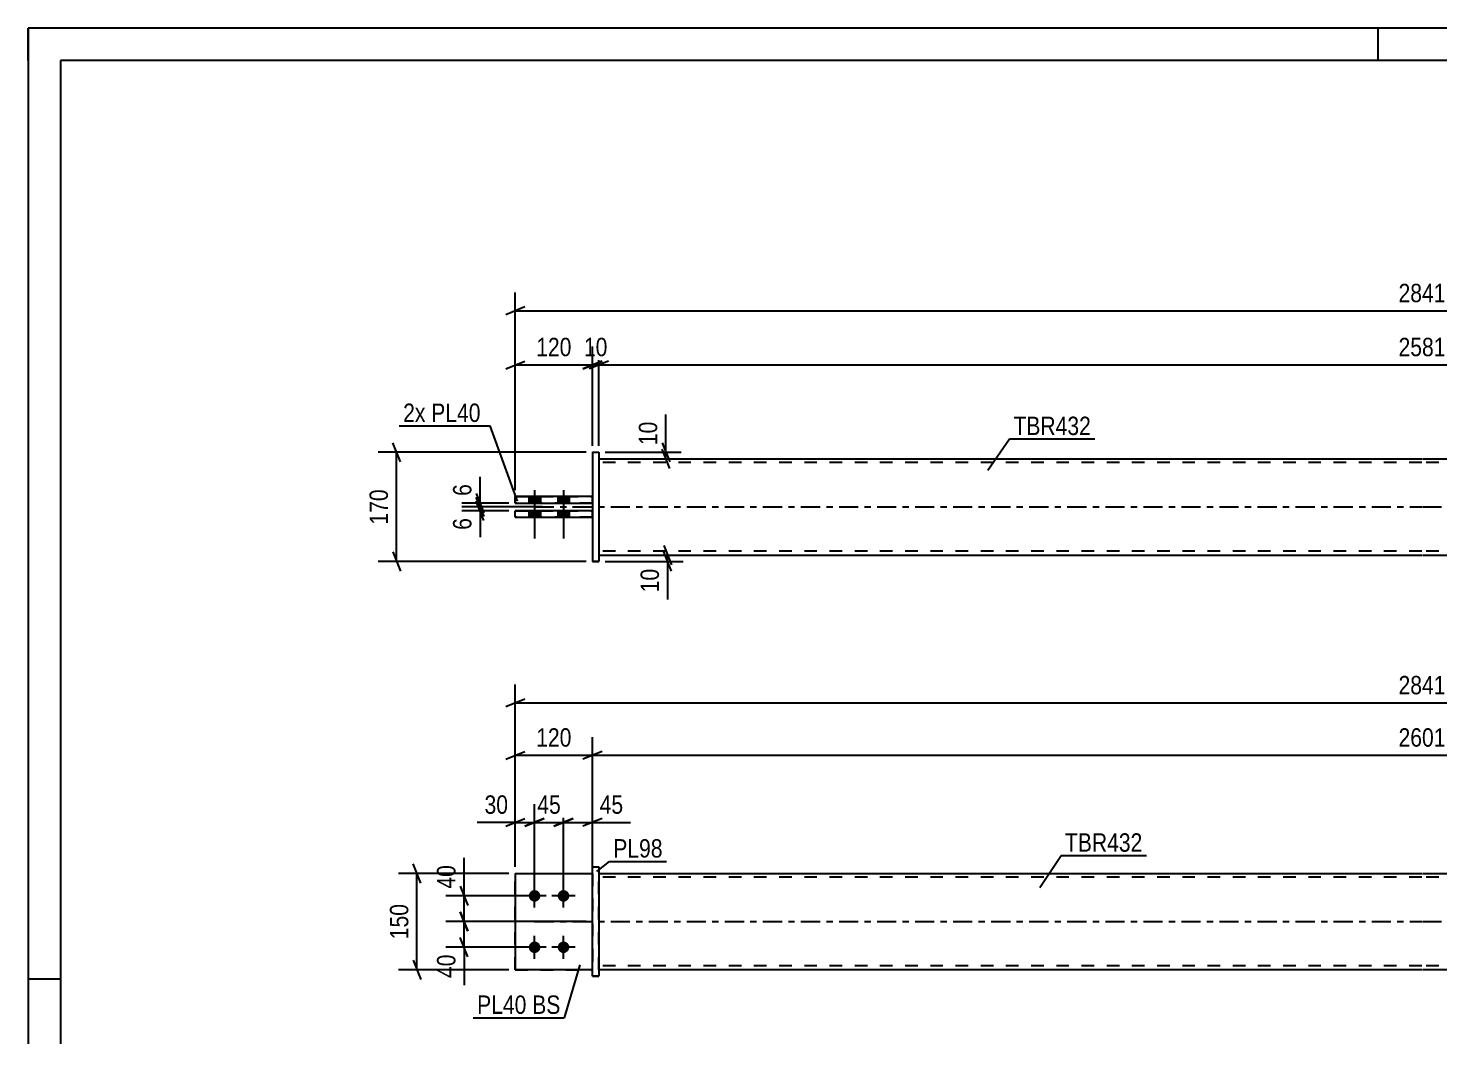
# Model space of a CAD drawing. Header units: millimetres. Extents: x 0 to 420, y 0 to 297.
# Drawn here: x 0 to 219.6, y 140 to 297 of the extents above; entities that cross this region are included whole.
import ezdxf

# ---------------------------------------------------------------- set-up
doc = ezdxf.new("R2010")
doc.units = ezdxf.units.MM
doc.linetypes.add('DXK_LINE_DOT2', pattern=[3.9198, 1.9599, -1.9599])
doc.linetypes.add('DXK_LINE_DOT3', pattern=[5.9187, 2.979, -0.9799, 0.9799, -0.9799])
doc.styles.add('Arial Narrow', font='ARIALN.TTF', dxfattribs={"height": 0.2})

# ---------------------------------------------------------------- blocks, each defined once
blk = doc.blocks.new('Unknown-580574513-1163')
at = {"color": 5, "linetype": 'Continuous'}
for p, q in [((420, 297), (0, 297)), ((0, 297), (0, 0)), ((0, 292), (0, 297)), ((210, 292), (210, 297)), ((415, 292), (5, 292)), ((5, 292), (5, 5)), ((5, 149), (0, 149))]:
    blk.add_line(p, q, dxfattribs=at)
blk = doc.blocks.new('Part-580574513-1761 - 1733')
at = {"color": 2, "linetype": 'Continuous'}
for p, q in [((75.77, 165.45), (87.77, 165.45)), ((75.77, 165.45), (75.77, 150.45)), ((87.77, 150.45), (75.77, 150.45)), ((75.77, 150.45), (75.77, 150.45))]:
    blk.add_line(p, q, dxfattribs=at)
at = {"color": 7, "linetype": 'DXK_LINE_DOT2'}
for p, q in [((75.77, 165.45), (87.77, 165.45)), ((87.77, 165.45), (87.77, 165.45)), ((87.77, 165.45), (87.77, 150.45)), ((75.77, 150.45), (87.77, 150.45)), ((75.77, 150.45), (75.77, 150.45))]:
    blk.add_line(p, q, dxfattribs=at)
blk = doc.blocks.new('Bolt-580574513-1735 - 1733')
at = {"linetype": 'Continuous'}
for points in [[(78.77, 161.05), (78.58, 161.07), (78.4, 161.13), (78.24, 161.23), (78.1, 161.35), (77.99, 161.5), (77.91, 161.68), (77.87, 161.86), (77.87, 162.05), (77.91, 162.23), (77.99, 162.4), (78.1, 162.56), (78.24, 162.68), (78.4, 162.78), (78.58, 162.83), (78.77, 162.85), (78.95, 162.83), (79.13, 162.78), (79.29, 162.68), (79.43, 162.56), (79.55, 162.4), (79.62, 162.23), (79.66, 162.05), (79.66, 161.86), (79.62, 161.68), (79.55, 161.5), (79.43, 161.35), (79.29, 161.23), (79.13, 161.13), (78.95, 161.07)], [(83.27, 161.05), (83.08, 161.07), (82.9, 161.13), (82.74, 161.23), (82.6, 161.35), (82.49, 161.5), (82.41, 161.68), (82.37, 161.86), (82.37, 162.05), (82.41, 162.23), (82.49, 162.4), (82.6, 162.56), (82.74, 162.68), (82.9, 162.78), (83.08, 162.83), (83.27, 162.85), (83.45, 162.83), (83.63, 162.78), (83.79, 162.68), (83.93, 162.56), (84.05, 162.4), (84.12, 162.23), (84.16, 162.05), (84.16, 161.86), (84.12, 161.68), (84.05, 161.5), (83.93, 161.35), (83.79, 161.23), (83.63, 161.13), (83.45, 161.07)], [(78.77, 153.05), (78.58, 153.07), (78.4, 153.13), (78.24, 153.23), (78.1, 153.35), (77.99, 153.5), (77.91, 153.68), (77.87, 153.86), (77.87, 154.05), (77.91, 154.23), (77.99, 154.4), (78.1, 154.56), (78.24, 154.68), (78.4, 154.78), (78.58, 154.83), (78.77, 154.85), (78.95, 154.83), (79.13, 154.78), (79.29, 154.68), (79.43, 154.56), (79.55, 154.4), (79.62, 154.23), (79.66, 154.05), (79.66, 153.86), (79.62, 153.68), (79.55, 153.5), (79.43, 153.35), (79.29, 153.23), (79.13, 153.13), (78.95, 153.07)], [(83.27, 153.05), (83.08, 153.07), (82.9, 153.13), (82.74, 153.23), (82.6, 153.35), (82.49, 153.5), (82.41, 153.68), (82.37, 153.86), (82.37, 154.05), (82.41, 154.23), (82.49, 154.4), (82.6, 154.56), (82.74, 154.68), (82.9, 154.78), (83.08, 154.83), (83.27, 154.85), (83.45, 154.83), (83.63, 154.78), (83.79, 154.68), (83.93, 154.56), (84.05, 154.4), (84.12, 154.23), (84.16, 154.05), (84.16, 153.86), (84.12, 153.68), (84.05, 153.5), (83.93, 153.35), (83.79, 153.23), (83.63, 153.13), (83.45, 153.07)]]:
    blk.add_hatch(color=1, dxfattribs=at).paths.add_polyline_path(points)
at = {"color": 1, "linetype": 'Continuous'}
for p, q in [((78.77, 160.15), (78.77, 163.75)), ((83.27, 160.15), (83.27, 163.75)), ((80.57, 161.95), (76.97, 161.95)), ((85.07, 161.95), (81.47, 161.95)), ((80.57, 153.95), (76.97, 153.95)), ((78.77, 152.15), (78.77, 155.75)), ((85.07, 153.95), (81.47, 153.95)), ((83.27, 152.15), (83.27, 155.75))]:
    blk.add_line(p, q, dxfattribs=at)
blk = doc.blocks.new('Part-580574513-1741 - 1733')
at = {"color": 2, "linetype": 'Continuous'}
for p, q in [((88.77, 165.45), (216.77, 165.45)), ((216.87, 165.45), (344.87, 165.45)), ((216.77, 150.45), (88.77, 150.45)), ((344.87, 150.45), (216.87, 150.45))]:
    blk.add_line(p, q, dxfattribs=at)
at = {"color": 7, "linetype": 'DXK_LINE_DOT2'}
for p, q in [((88.77, 150.45), (88.77, 165.45)), ((216.77, 164.85), (88.77, 164.85)), ((344.87, 164.85), (216.87, 164.85)), ((216.77, 151.05), (88.77, 151.05)), ((344.87, 151.05), (216.87, 151.05))]:
    blk.add_line(p, q, dxfattribs=at)
at = {"color": 7, "linetype": 'DXK_LINE_DOT3'}
for p, q in [((78.77, 157.95), (216.77, 157.95)), ((216.87, 157.95), (354.87, 157.95))]:
    blk.add_line(p, q, dxfattribs=at)
blk = doc.blocks.new('Part-580574513-1756 - 1733')
at = {"color": 2, "linetype": 'Continuous'}
for p, q in [((87.77, 166.45), (88.77, 166.45)), ((87.77, 149.45), (87.77, 166.45)), ((88.77, 166.45), (88.77, 166.45)), ((88.77, 166.45), (88.77, 149.45)), ((87.77, 149.45), (88.77, 149.45))]:
    blk.add_line(p, q, dxfattribs=at)
at = {"color": 7, "linetype": 'DXK_LINE_DOT2'}
for p, q in [((87.77, 166.45), (88.77, 166.45)), ((88.77, 149.45), (87.77, 149.45)), ((87.77, 149.45), (87.77, 149.45)), ((88.77, 149.45), (88.77, 149.45))]:
    blk.add_line(p, q, dxfattribs=at)
blk = doc.blocks.new('Part-580574513-1766 - 1733')
at = {"color": 7, "linetype": 'DXK_LINE_DOT2'}
for p, q in [((75.77, 165.45), (87.77, 165.45)), ((75.77, 165.45), (87.77, 165.45)), ((75.77, 150.45), (75.77, 165.45)), ((87.77, 165.45), (87.77, 165.45)), ((87.77, 165.45), (87.77, 150.45)), ((75.77, 150.45), (87.77, 150.45)), ((87.77, 150.45), (75.77, 150.45)), ((75.77, 150.45), (75.77, 150.45))]:
    blk.add_line(p, q, dxfattribs=at)
blk = doc.blocks.new('Part-580574513-1440 - 1390')
at = {"color": 2, "linetype": 'Continuous'}
for p, q in [((88.77, 229.99), (216.77, 229.99)), ((216.87, 229.99), (344.87, 229.99)), ((88.77, 214.99), (216.77, 214.99)), ((216.87, 214.99), (344.87, 214.99))]:
    blk.add_line(p, q, dxfattribs=at)
at = {"color": 7, "linetype": 'DXK_LINE_DOT2'}
for p, q in [((88.77, 229.99), (88.77, 214.99)), ((216.77, 229.39), (88.77, 229.39)), ((344.87, 229.39), (216.87, 229.39)), ((216.77, 215.59), (88.77, 215.59)), ((344.87, 215.59), (216.87, 215.59))]:
    blk.add_line(p, q, dxfattribs=at)
at = {"color": 7, "linetype": 'DXK_LINE_DOT3'}
for p, q in [((78.77, 222.49), (216.77, 222.49)), ((216.87, 222.49), (354.87, 222.49))]:
    blk.add_line(p, q, dxfattribs=at)
blk = doc.blocks.new('Bolt-580574513-1424 - 1390')
at = {"linetype": 'Continuous'}
for points in [[(77.87, 223.09), (79.67, 223.09), (79.67, 224.09), (77.87, 224.09)], [(77.87, 223.09), (79.67, 223.09), (79.67, 224.09), (77.87, 224.09)], [(82.37, 223.09), (84.17, 223.09), (84.17, 224.09), (82.37, 224.09)], [(82.37, 223.09), (84.17, 223.09), (84.17, 224.09), (82.37, 224.09)], [(77.87, 220.89), (79.67, 220.89), (79.67, 221.89), (77.87, 221.89)], [(77.87, 220.89), (79.67, 220.89), (79.67, 221.89), (77.87, 221.89)], [(82.37, 220.89), (84.17, 220.89), (84.17, 221.89), (82.37, 221.89)], [(82.37, 220.89), (84.17, 220.89), (84.17, 221.89), (82.37, 221.89)]]:
    blk.add_hatch(color=1, dxfattribs=at).paths.add_polyline_path(points)
at = {"color": 1, "linetype": 'Continuous'}
for p, q in [((77.87, 224.09), (77.87, 223.09)), ((77.87, 224.09), (77.87, 223.09)), ((78.77, 225.09), (78.77, 217.59)), ((78.77, 225.09), (78.77, 217.59)), ((79.67, 224.09), (79.67, 223.09)), ((79.67, 224.09), (79.67, 223.09)), ((82.37, 224.09), (82.37, 223.09)), ((82.37, 224.09), (82.37, 223.09)), ((83.27, 225.09), (83.27, 217.59)), ((83.27, 225.09), (83.27, 217.59)), ((84.17, 224.09), (84.17, 223.09)), ((84.17, 224.09), (84.17, 223.09)), ((77.87, 221.89), (77.87, 220.89)), ((77.87, 221.89), (77.87, 220.89)), ((79.67, 221.89), (79.67, 220.89)), ((79.67, 221.89), (79.67, 220.89)), ((82.37, 221.89), (82.37, 220.89)), ((82.37, 221.89), (82.37, 220.89)), ((84.17, 221.89), (84.17, 220.89)), ((84.17, 221.89), (84.17, 220.89))]:
    blk.add_line(p, q, dxfattribs=at)
blk = doc.blocks.new('Part-580574513-1451 - 1390')
at = {"color": 2, "linetype": 'Continuous'}
for p, q in [((87.77, 224.09), (75.77, 224.09)), ((75.77, 223.09), (75.77, 224.09)), ((75.77, 223.09), (87.77, 223.09)), ((75.77, 223.09), (75.77, 223.09))]:
    blk.add_line(p, q, dxfattribs=at)
at = {"color": 7, "linetype": 'DXK_LINE_DOT2'}
for p, q in [((75.77, 224.09), (87.77, 224.09)), ((87.77, 223.09), (87.77, 224.09)), ((87.77, 223.09), (75.77, 223.09))]:
    blk.add_line(p, q, dxfattribs=at)
blk = doc.blocks.new('Part-580574513-1456 - 1390')
at = {"color": 2, "linetype": 'Continuous'}
for p, q in [((87.77, 221.89), (75.77, 221.89)), ((75.77, 220.89), (75.77, 221.89)), ((75.77, 220.89), (87.77, 220.89)), ((75.77, 220.89), (75.77, 220.89))]:
    blk.add_line(p, q, dxfattribs=at)
at = {"color": 7, "linetype": 'DXK_LINE_DOT2'}
for p, q in [((75.77, 221.89), (87.77, 221.89)), ((87.77, 220.89), (87.77, 221.89)), ((87.77, 220.89), (75.77, 220.89))]:
    blk.add_line(p, q, dxfattribs=at)
blk = doc.blocks.new('Part-580574513-1457 - 1390')
at = {"color": 2, "linetype": 'Continuous'}
for p, q in [((87.77, 230.99), (88.77, 230.99)), ((87.77, 230.99), (87.77, 213.99)), ((88.77, 230.99), (88.77, 230.99)), ((88.77, 230.99), (88.77, 213.99)), ((88.77, 213.99), (87.77, 213.99)), ((87.77, 213.99), (87.77, 213.99))]:
    blk.add_line(p, q, dxfattribs=at)
at = {"color": 7, "linetype": 'DXK_LINE_DOT2'}
for p, q in [((87.77, 230.99), (88.77, 230.99)), ((87.77, 213.99), (88.77, 213.99)), ((87.77, 213.99), (87.77, 213.99))]:
    blk.add_line(p, q, dxfattribs=at)
blk = doc.blocks.new('StraightDimension-580574513-1850 - 1733')
at = {"color": 7, "linetype": 'Continuous'}
for p, q in [((75.77, 166.45), (75.77, 194.83)), ((77.27, 192.58), (74.27, 191.38)), ((75.77, 191.98), (357.87, 191.98))]:
    blk.add_line(p, q, dxfattribs=at)
at = {"color": 0}
blk.add_wipeout([(221.07, 192.73), (221.07, 196.93), (212.56, 196.93), (212.56, 192.73)], dxfattribs=at)
at = {"color": 3, "style": 'Arial Narrow'}
blk.add_text('2841', height=2.863, dxfattribs=at).set_placement((213.16, 193.33))
blk = doc.blocks.new('StraightDimension-580574513-1994 - 1733')
at = {"color": 7, "linetype": 'Continuous'}
for p, q in [((67.2, 159.45), (68.4, 156.45)), ((86.77, 157.95), (64.95, 157.95)), ((67.8, 153.95), (67.8, 157.95)), ((77.77, 153.95), (64.95, 153.95)), ((68.4, 152.45), (67.2, 155.45))]:
    blk.add_line(p, q, dxfattribs=at)
at = {"color": 0}
blk.add_wipeout([(67.05, 153.43), (62.85, 153.43), (62.85, 148.57), (67.05, 148.57)], dxfattribs=at)
at = {"color": 7, "linetype": 'Continuous'}
blk.add_line((67.8, 153.95), (67.8, 148.05), dxfattribs=at)
blk.add_line((67.8, 153.95), (67.8, 148.05), dxfattribs=at)
at = {"color": 3, "style": 'Arial Narrow'}
blk.add_text('40', height=2.863, rotation=90.0002, dxfattribs=at).set_placement((66.45, 149.17))
blk = doc.blocks.new('StraightDimension-580574513-1908 - 1733')
at = {"color": 7, "linetype": 'Continuous'}
for p, q in [((87.77, 158.95), (87.77, 186.68)), ((89.27, 184.43), (86.27, 183.23)), ((87.77, 183.83), (345.87, 183.83))]:
    blk.add_line(p, q, dxfattribs=at)
at = {"color": 0}
blk.add_wipeout([(221.07, 184.58), (221.07, 188.78), (212.56, 188.78), (212.56, 184.58)], dxfattribs=at)
at = {"color": 3, "style": 'Arial Narrow'}
blk.add_text('2601', height=2.863, dxfattribs=at).set_placement((213.16, 185.18))
blk = doc.blocks.new('StraightDimension-580574513-1923 - 1733')
at = {"color": 7, "linetype": 'Continuous'}
for p, q in [((75.77, 166.45), (75.77, 186.68)), ((87.77, 158.95), (87.77, 186.68)), ((74.27, 183.23), (77.27, 184.43)), ((75.77, 183.83), (87.77, 183.83)), ((89.27, 184.43), (86.27, 183.23))]:
    blk.add_line(p, q, dxfattribs=at)
at = {"color": 0}
blk.add_wipeout([(85.11, 184.58), (85.11, 188.78), (78.42, 188.78), (78.42, 184.58)], dxfattribs=at)
at = {"color": 3, "style": 'Arial Narrow'}
blk.add_text('120', height=2.863, dxfattribs=at).set_placement((79.02, 185.18))
blk = doc.blocks.new('StraightDimension-580574513-1939 - 1733')
at = {"color": 7, "linetype": 'Continuous'}
for p, q in [((83.27, 162.95), (83.27, 176.23)), ((87.77, 166.45), (87.77, 176.23)), ((81.77, 172.78), (84.77, 173.98)), ((89.27, 173.98), (86.27, 172.78)), ((83.27, 173.38), (87.77, 173.38))]:
    blk.add_line(p, q, dxfattribs=at)
at = {"color": 0}
blk.add_wipeout([(93.15, 174.13), (93.15, 178.33), (88.29, 178.33), (88.29, 174.13)], dxfattribs=at)
at = {"color": 7, "linetype": 'Continuous'}
blk.add_line((87.77, 173.38), (93.67, 173.38), dxfattribs=at)
blk.add_line((87.77, 173.38), (93.67, 173.38), dxfattribs=at)
at = {"color": 3, "style": 'Arial Narrow'}
blk.add_text('45', height=2.863, dxfattribs=at).set_placement((88.89, 174.73))
blk = doc.blocks.new('StraightDimension-580574513-1955 - 1733')
at = {"color": 7, "linetype": 'Continuous'}
for p, q in [((78.77, 162.95), (78.77, 176.23)), ((83.27, 162.95), (83.27, 176.23)), ((77.27, 172.78), (80.27, 173.98)), ((84.77, 173.98), (81.77, 172.78)), ((78.77, 173.38), (83.27, 173.38))]:
    blk.add_line(p, q, dxfattribs=at)
at = {"color": 0}
blk.add_wipeout([(83.44, 174.13), (83.44, 178.33), (78.59, 178.33), (78.59, 174.13)], dxfattribs=at)
at = {"color": 3, "style": 'Arial Narrow'}
blk.add_text('45', height=2.863, dxfattribs=at).set_placement((79.19, 174.73))
blk = doc.blocks.new('StraightDimension-580574513-1968 - 1733')
at = {"color": 7, "linetype": 'Continuous'}
for p, q in [((75.77, 166.45), (75.77, 176.23)), ((78.77, 162.95), (78.77, 176.23)), ((74.27, 172.78), (77.27, 173.98)), ((80.27, 173.98), (77.27, 172.78)), ((75.77, 173.38), (78.77, 173.38))]:
    blk.add_line(p, q, dxfattribs=at)
at = {"color": 0}
blk.add_wipeout([(75.24, 174.13), (75.24, 178.33), (70.38, 178.33), (70.38, 174.13)], dxfattribs=at)
at = {"color": 7, "linetype": 'Continuous'}
blk.add_line((75.77, 173.38), (69.86, 173.38), dxfattribs=at)
blk.add_line((75.77, 173.38), (69.86, 173.38), dxfattribs=at)
at = {"color": 3, "style": 'Arial Narrow'}
blk.add_text('30', height=2.863, dxfattribs=at).set_placement((70.98, 174.73))
blk = doc.blocks.new('StraightDimension-580574513-1985 - 1733')
at = {"color": 7, "linetype": 'Continuous'}
for p, q in [((67.2, 163.45), (68.4, 160.45)), ((77.77, 161.95), (64.95, 161.95)), ((67.8, 157.95), (67.8, 161.95)), ((68.4, 156.45), (67.2, 159.45)), ((86.77, 157.95), (64.95, 157.95))]:
    blk.add_line(p, q, dxfattribs=at)
at = {"color": 0}
blk.add_wipeout([(67.05, 167.34), (62.85, 167.34), (62.85, 162.48), (67.05, 162.48)], dxfattribs=at)
at = {"color": 7, "linetype": 'Continuous'}
blk.add_line((67.8, 161.95), (67.8, 167.86), dxfattribs=at)
blk.add_line((67.8, 161.95), (67.8, 167.86), dxfattribs=at)
at = {"color": 3, "style": 'Arial Narrow'}
blk.add_text('40', height=2.863, rotation=90.0002, dxfattribs=at).set_placement((66.45, 163.08))
blk = doc.blocks.new('StraightDimension-580574513-2004 - 1733')
at = {"color": 7, "linetype": 'Continuous'}
for p, q in [((61.07, 163.95), (59.87, 166.95)), ((74.77, 165.45), (57.62, 165.45)), ((60.47, 150.45), (60.47, 165.45)), ((59.87, 151.95), (61.07, 148.95)), ((74.77, 150.45), (57.62, 150.45))]:
    blk.add_line(p, q, dxfattribs=at)
at = {"color": 0}
blk.add_wipeout([(59.72, 161.3), (55.52, 161.3), (55.52, 154.61), (59.72, 154.61)], dxfattribs=at)
at = {"color": 3, "style": 'Arial Narrow'}
blk.add_text('150', height=2.863, rotation=90.0002, dxfattribs=at).set_placement((59.12, 155.21))
blk = doc.blocks.new('StraightDimension-580574513-1665 - 1390')
at = {"color": 7, "linetype": 'Continuous'}
for p, q in [((86.77, 230.99), (54.45, 230.99)), ((57.9, 229.49), (56.7, 232.49)), ((57.3, 213.99), (57.3, 230.99)), ((56.7, 215.49), (57.9, 212.49)), ((86.77, 213.99), (54.45, 213.99))]:
    blk.add_line(p, q, dxfattribs=at)
at = {"color": 0}
blk.add_wipeout([(56.55, 225.83), (52.35, 225.83), (52.35, 219.15), (56.55, 219.15)], dxfattribs=at)
at = {"color": 3, "style": 'Arial Narrow'}
blk.add_text('170', height=2.863, rotation=90.0002, dxfattribs=at).set_placement((55.95, 219.75))
blk = doc.blocks.new('StraightDimension-580574513-1562 - 1390')
at = {"color": 7, "linetype": 'Continuous'}
for p, q in [((75.77, 225.09), (75.77, 255.86)), ((77.27, 253.61), (74.27, 252.41)), ((75.77, 253.01), (357.87, 253.01))]:
    blk.add_line(p, q, dxfattribs=at)
at = {"color": 0}
blk.add_wipeout([(221.07, 253.76), (221.07, 257.96), (212.56, 257.96), (212.56, 253.76)], dxfattribs=at)
at = {"color": 3, "style": 'Arial Narrow'}
blk.add_text('2841', height=2.863, dxfattribs=at).set_placement((213.16, 254.36))
blk = doc.blocks.new('StraightDimension-580574513-1583 - 1390')
at = {"color": 7, "linetype": 'Continuous'}
for p, q in [((88.77, 231.99), (88.77, 247.45)), ((90.27, 245.2), (87.27, 244)), ((88.77, 244.6), (344.87, 244.6))]:
    blk.add_line(p, q, dxfattribs=at)
at = {"color": 0}
blk.add_wipeout([(221.07, 245.35), (221.07, 249.55), (212.56, 249.55), (212.56, 245.35)], dxfattribs=at)
at = {"color": 3, "style": 'Arial Narrow'}
blk.add_text('2581', height=2.863, dxfattribs=at).set_placement((213.16, 245.95))
blk = doc.blocks.new('StraightDimension-580574513-1593 - 1390')
at = {"color": 7, "linetype": 'Continuous'}
for p, q in [((87.77, 231.99), (87.77, 247.45)), ((88.77, 231.99), (88.77, 247.45)), ((86.27, 244), (89.27, 245.2)), ((90.27, 245.2), (87.27, 244)), ((87.77, 244.6), (88.77, 244.6))]:
    blk.add_line(p, q, dxfattribs=at)
at = {"color": 0}
blk.add_wipeout([(90.69, 245.35), (90.69, 249.55), (85.84, 249.55), (85.84, 245.35)], dxfattribs=at)
at = {"color": 3, "style": 'Arial Narrow'}
blk.add_text('10', height=2.863, dxfattribs=at).set_placement((86.44, 245.95))
blk = doc.blocks.new('StraightDimension-580574513-1603 - 1390')
at = {"color": 7, "linetype": 'Continuous'}
for p, q in [((75.77, 225.09), (75.77, 247.45)), ((87.77, 231.99), (87.77, 247.45)), ((74.27, 244), (77.27, 245.2)), ((75.77, 244.6), (87.77, 244.6)), ((89.27, 245.2), (86.27, 244))]:
    blk.add_line(p, q, dxfattribs=at)
at = {"color": 0}
blk.add_wipeout([(85.11, 245.35), (85.11, 249.55), (78.42, 249.55), (78.42, 245.35)], dxfattribs=at)
at = {"color": 3, "style": 'Arial Narrow'}
blk.add_text('120', height=2.863, dxfattribs=at).set_placement((79.02, 245.95))
blk = doc.blocks.new('StraightDimension-580574513-1624 - 1390')
at = {"color": 7, "linetype": 'Continuous'}
for p, q in [((98.86, 216.49), (100.06, 213.49)), ((100.06, 212.49), (98.86, 215.49)), ((89.77, 214.99), (101.86, 214.99)), ((89.77, 213.99), (101.86, 213.99)), ((99.46, 213.99), (99.46, 214.99))]:
    blk.add_line(p, q, dxfattribs=at)
at = {"color": 0}
blk.add_wipeout([(98.71, 213.46), (94.51, 213.46), (94.51, 208.61), (98.71, 208.61)], dxfattribs=at)
at = {"color": 7, "linetype": 'Continuous'}
blk.add_line((99.46, 213.99), (99.46, 208.08), dxfattribs=at)
blk.add_line((99.46, 213.99), (99.46, 208.08), dxfattribs=at)
at = {"color": 3, "style": 'Arial Narrow'}
blk.add_text('10', height=2.863, rotation=90.0002, dxfattribs=at).set_placement((98.11, 209.21))
blk = doc.blocks.new('StraightDimension-580574513-1634 - 1390')
at = {"color": 7, "linetype": 'Continuous'}
for p, q in [((89.77, 230.99), (101.59, 230.99)), ((98.59, 232.49), (99.79, 229.49)), ((99.79, 228.49), (98.59, 231.49)), ((99.19, 229.99), (99.19, 230.99)), ((89.77, 229.99), (101.59, 229.99))]:
    blk.add_line(p, q, dxfattribs=at)
at = {"color": 0}
blk.add_wipeout([(98.44, 236.37), (94.24, 236.37), (94.24, 231.51), (98.44, 231.51)], dxfattribs=at)
at = {"color": 7, "linetype": 'Continuous'}
blk.add_line((99.19, 230.99), (99.19, 236.89), dxfattribs=at)
blk.add_line((99.19, 230.99), (99.19, 236.89), dxfattribs=at)
at = {"color": 3, "style": 'Arial Narrow'}
blk.add_text('10', height=2.863, rotation=90.0002, dxfattribs=at).set_placement((97.84, 232.11))
blk = doc.blocks.new('StraightDimension-580574513-1676 - 1390')
at = {"color": 7, "linetype": 'Continuous'}
for p, q in [((69.69, 223.99), (70.89, 220.99)), ((80.02, 222.49), (67.44, 222.49)), ((74.77, 221.89), (67.44, 221.89)), ((70.89, 220.39), (69.69, 223.39)), ((70.29, 221.89), (70.29, 222.49))]:
    blk.add_line(p, q, dxfattribs=at)
at = {"color": 0}
blk.add_wipeout([(69.54, 221.36), (65.34, 221.36), (65.34, 218.33), (69.54, 218.33)], dxfattribs=at)
at = {"color": 7, "linetype": 'Continuous'}
blk.add_line((70.29, 221.89), (70.29, 217.81), dxfattribs=at)
blk.add_line((70.29, 221.89), (70.29, 217.81), dxfattribs=at)
at = {"color": 3, "style": 'Arial Narrow'}
blk.add_text('6', height=2.86, rotation=90.0002, dxfattribs=at).set_placement((68.94, 218.93))
blk = doc.blocks.new('StraightDimension-580574513-1686 - 1390')
at = {"color": 7, "linetype": 'Continuous'}
for p, q in [((69.69, 224.59), (70.89, 221.59)), ((70.89, 220.99), (69.69, 223.99)), ((74.77, 223.09), (67.44, 223.09)), ((80.02, 222.49), (67.44, 222.49)), ((70.29, 222.49), (70.29, 223.09))]:
    blk.add_line(p, q, dxfattribs=at)
at = {"color": 0}
blk.add_wipeout([(69.54, 226.64), (65.34, 226.64), (65.34, 223.61), (69.54, 223.61)], dxfattribs=at)
at = {"color": 7, "linetype": 'Continuous'}
blk.add_line((70.29, 223.09), (70.29, 227.17), dxfattribs=at)
blk.add_line((70.29, 223.09), (70.29, 227.17), dxfattribs=at)
at = {"color": 3, "style": 'Arial Narrow'}
blk.add_text('6', height=2.86, rotation=90.0002, dxfattribs=at).set_placement((68.94, 224.21))
blk = doc.blocks.new('Mark-580574513-1737 - 1733')
at = {"color": 0}
blk.add_wipeout([(173.33, 168.83), (173.33, 171.83), (161.27, 171.83), (161.27, 168.83)], dxfattribs=at)
blk.add_wipeout([(173.33, 168.83), (173.33, 171.83), (161.27, 171.83), (161.27, 168.83)], dxfattribs=at)
at = {"color": 30, "linetype": 'Continuous'}
for p, q in [((157.38, 163.26), (160.67, 168.23)), ((160.67, 168.23), (173.93, 168.23))]:
    blk.add_line(p, q, dxfattribs=at)
at = {"color": 3, "style": 'Arial Narrow'}
blk.add_text('TBR432', height=2.863, dxfattribs=at).set_placement((161.27, 168.83))
blk = doc.blocks.new('Mark-580574513-1752 - 1733')
at = {"color": 0}
blk.add_wipeout([(98.68, 167.92), (98.68, 170.92), (91.01, 170.92), (91.01, 167.92)], dxfattribs=at)
blk.add_wipeout([(98.68, 167.92), (98.68, 170.92), (91.01, 170.92), (91.01, 167.92)], dxfattribs=at)
at = {"color": 30, "linetype": 'Continuous'}
for p, q in [((88.46, 165.77), (90.41, 167.32)), ((90.41, 167.32), (99.28, 167.32))]:
    blk.add_line(p, q, dxfattribs=at)
at = {"color": 3, "style": 'Arial Narrow'}
blk.add_text('PL98', height=2.863, dxfattribs=at).set_placement((91.01, 167.92))
blk = doc.blocks.new('MarkSet-580574513-2039 - 1733')
at = {"color": 0}
blk.add_wipeout([(77.5, 143.59), (77.5, 146.59), (69.83, 146.59), (69.83, 143.59)], dxfattribs=at)
blk.add_wipeout([(77.5, 143.59), (77.5, 146.59), (69.83, 146.59), (69.83, 143.59)], dxfattribs=at)
blk.add_wipeout([(82.79, 143.59), (82.79, 146.59), (78.4, 146.59), (78.4, 143.59)], dxfattribs=at)
blk.add_wipeout([(82.79, 143.59), (82.79, 146.59), (78.4, 146.59), (78.4, 143.59)], dxfattribs=at)
at = {"color": 30, "linetype": 'Continuous'}
for p in [(85.81, 151.23), (69.23, 142.99)]:
    blk.add_line(p, (83.39, 142.99), dxfattribs=at)
at = {"color": 3, "style": 'Arial Narrow'}
for s, p in [('PL40', (69.83, 143.59)), ('BS', (78.4, 143.59))]:
    blk.add_text(s, height=2.863, dxfattribs=at).set_placement(p)
blk = doc.blocks.new('Mark-580574513-1436 - 1390')
at = {"color": 0}
blk.add_wipeout([(165.31, 233.68), (165.31, 236.68), (153.26, 236.68), (153.26, 233.68)], dxfattribs=at)
blk.add_wipeout([(165.31, 233.68), (165.31, 236.68), (153.26, 236.68), (153.26, 233.68)], dxfattribs=at)
at = {"color": 30, "linetype": 'Continuous'}
for p, q in [((149.29, 228.23), (152.66, 233.08)), ((152.66, 233.08), (165.91, 233.08))]:
    blk.add_line(p, q, dxfattribs=at)
at = {"color": 3, "style": 'Arial Narrow'}
blk.add_text('TBR432', height=2.863, dxfattribs=at).set_placement((153.26, 233.68))
blk = doc.blocks.new('MarkSet-580574513-1724 - 1390')
at = {"color": 30, "linetype": 'Continuous'}
blk.add_line((76.12, 223.37), (71.87, 235.12), dxfattribs=at)
at = {"color": 0}
blk.add_wipeout([(61.79, 235.72), (61.79, 238.72), (58.32, 238.72), (58.32, 235.72)], dxfattribs=at)
blk.add_wipeout([(61.79, 235.72), (61.79, 238.72), (58.32, 238.72), (58.32, 235.72)], dxfattribs=at)
blk.add_wipeout([(70.37, 235.72), (70.37, 238.72), (62.69, 238.72), (62.69, 235.72)], dxfattribs=at)
blk.add_wipeout([(70.37, 235.72), (70.37, 238.72), (62.69, 238.72), (62.69, 235.72)], dxfattribs=at)
at = {"color": 30, "linetype": 'Continuous'}
blk.add_line((57.72, 235.12), (71.87, 235.12), dxfattribs=at)
at = {"color": 3, "style": 'Arial Narrow'}
for s, p in [('2x', (58.32, 235.72)), ('PL40', (62.69, 235.72))]:
    blk.add_text(s, height=2.863, dxfattribs=at).set_placement(p)

msp = doc.modelspace()

# ---------------------------------------------------------------- block references
for name in ['Unknown-580574513-1163', 'Part-580574513-1457 - 1390', 'Part-580574513-1440 - 1390', 'Part-580574513-1451 - 1390', 'Bolt-580574513-1424 - 1390', 'Part-580574513-1456 - 1390', 'Part-580574513-1761 - 1733', 'Part-580574513-1766 - 1733', 'Part-580574513-1741 - 1733', 'Part-580574513-1756 - 1733', 'Bolt-580574513-1735 - 1733']:
    msp.add_blockref(name, (0, 0))

# ---------------------------------------------------------------- next in the draw order: block references
for name in ['StraightDimension-580574513-1665 - 1390', 'StraightDimension-580574513-1624 - 1390', 'StraightDimension-580574513-1850 - 1733', 'StraightDimension-580574513-1994 - 1733']:
    msp.add_blockref(name, (0, 0))

# ---------------------------------------------------------------- next in the draw order: block references
for name in ['StraightDimension-580574513-1562 - 1390', 'StraightDimension-580574513-1676 - 1390', 'StraightDimension-580574513-1908 - 1733']:
    msp.add_blockref(name, (0, 0))

# ---------------------------------------------------------------- next in the draw order: block references
for name in ['StraightDimension-580574513-1583 - 1390', 'StraightDimension-580574513-1923 - 1733', 'Mark-580574513-1737 - 1733']:
    msp.add_blockref(name, (0, 0))

# ---------------------------------------------------------------- next in the draw order: block references
for name in ['StraightDimension-580574513-1593 - 1390', 'Mark-580574513-1436 - 1390', 'StraightDimension-580574513-1939 - 1733']:
    msp.add_blockref(name, (0, 0))

# ---------------------------------------------------------------- next in the draw order: block references
for name in ['StraightDimension-580574513-1603 - 1390', 'StraightDimension-580574513-1955 - 1733', 'Mark-580574513-1752 - 1733']:
    msp.add_blockref(name, (0, 0))

# ---------------------------------------------------------------- next in the draw order: block references
for name in ['StraightDimension-580574513-1634 - 1390', 'StraightDimension-580574513-1686 - 1390', 'StraightDimension-580574513-1968 - 1733']:
    msp.add_blockref(name, (0, 0))

# ---------------------------------------------------------------- next in the draw order: block references
for name in ['MarkSet-580574513-1724 - 1390', 'StraightDimension-580574513-1985 - 1733']:
    msp.add_blockref(name, (0, 0))

# ---------------------------------------------------------------- next in the draw order: block references
msp.add_blockref('StraightDimension-580574513-2004 - 1733', (0, 0))

# ---------------------------------------------------------------- next in the draw order: block references
msp.add_blockref('MarkSet-580574513-2039 - 1733', (0, 0))

doc.saveas('drawing.dxf')
